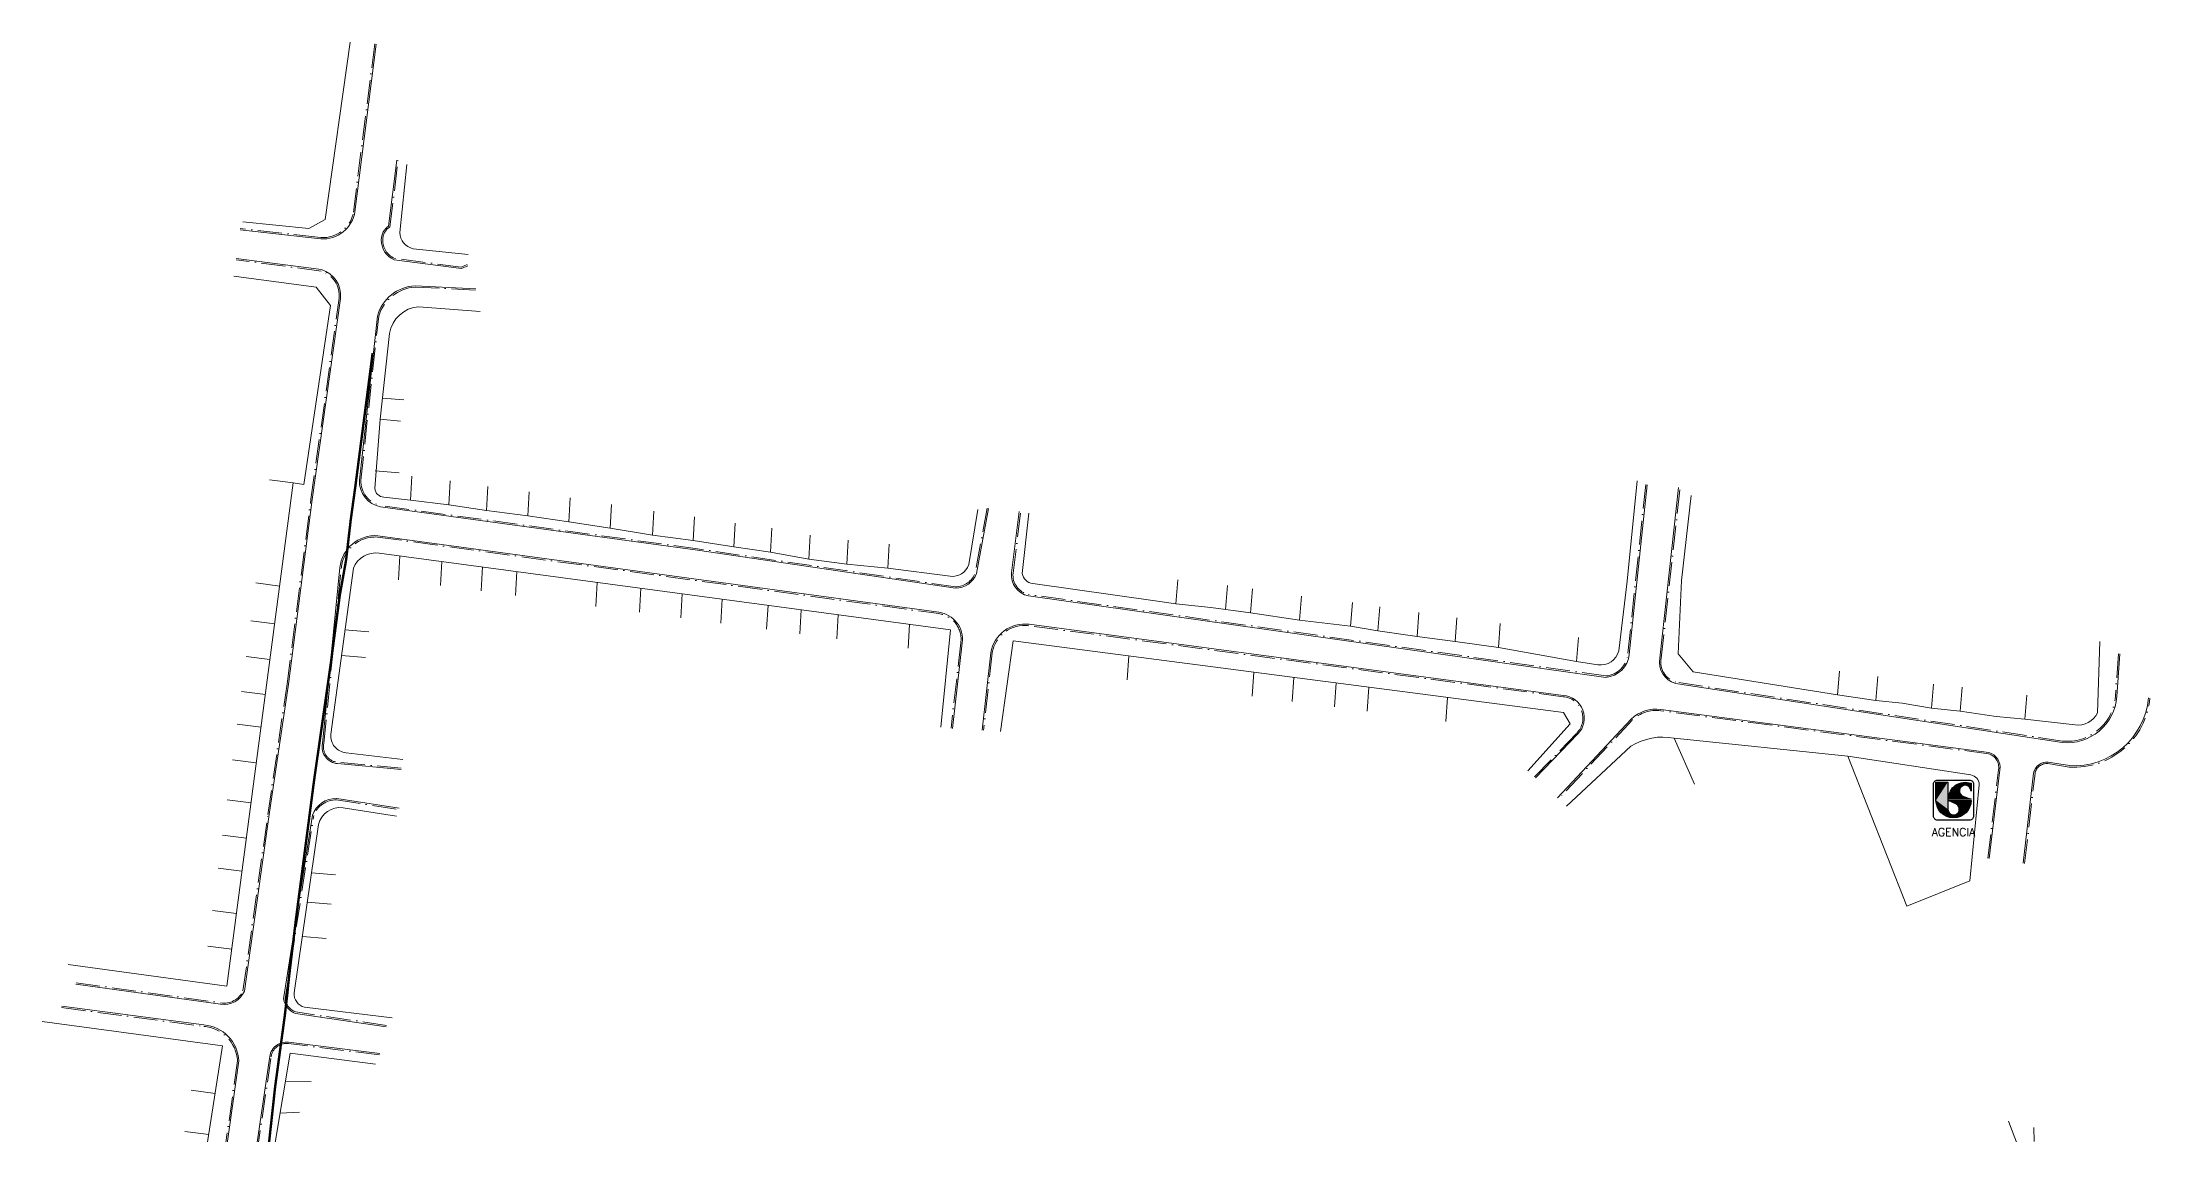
# Model space of a CAD drawing. Extents: x 359101 to 359770, y 7352318 to 7353133.
# Drawn here: x 359244 to 359770, y 7352860 to 7353133 of the extents above; entities that cross this region are included whole.
import ezdxf
from ezdxf.enums import TextEntityAlignment as Align

# ---------------------------------------------------------------- set-up
doc = ezdxf.new("R2010")
doc.units = 0
doc.header["$LTSCALE"] = 2.5
doc.linetypes.add('AVT-LIN-GUIA DE RUA', pattern=[1.44, 0.96, -0.24, 0, -0.24])
for name, color, linetype in [('ATRIBUTO', 7, 'Continuous'), ('LIN - REDE 600 - PLUVIAL', 24, 'Continuous'), ('SIMBOLOS', 2, 'Continuous')]:
    doc.layers.add(name, color=color, linetype=linetype)
for name, color, linetype, lineweight, true_color in [('AVT-LT-URB-DIVISA TERRENO OU AL PREDIAL', 7, 'Continuous', 13, 0x5c5c5c), ('AVT-LT-VIA-GUIA', 7, 'AVT-LIN-GUIA DE RUA', 15, 0x6e6e6e), ('AVT-LT-VIA-SARJETA', 7, 'Continuous', 0, 0xa6a6a6)]:
    doc.layers.add(name, color=color, linetype=linetype, lineweight=lineweight, true_color=true_color)
doc.styles.add('SABESP', font='ROMANS.shx', dxfattribs={"height": 2})

# ---------------------------------------------------------------- blocks, each defined once
blk = doc.blocks.new('*U64')
at = {"layer": 'SIMBOLOS', "color": 150, "linetype": 'Continuous'}
for points in [[(-4.38, -0.07), (-1.46, 4.45), (-4.38, 4.45)], [(-1.46, 4.45), (-4.38, -0.07), (-1.46, -2.26)], [(-1.21, 0.94), (-1.27, 0.27), (2.48, 0.87)], [(2.48, 0.87), (-1.27, 0.27), (4.38, 0.27)], [(-1.05, 1.59), (-1.21, 0.94), (1.63, 1.58)], [(1.63, 1.58), (-1.21, 0.94), (1.85, 1.27)], [(1.85, 1.27), (-1.21, 0.94), (2.14, 1.03)], [(2.14, 1.03), (-1.21, 0.94), (2.48, 0.87)], [(-0.79, 2.21), (-1.05, 1.59), (1.5, 1.93)], [(1.5, 1.93), (-1.05, 1.59), (1.63, 1.58)], [(-0.43, 2.78), (-0.79, 2.21), (1.52, 2.68)], [(1.52, 2.68), (-0.79, 2.21), (1.46, 2.31)], [(1.46, 2.31), (-0.79, 2.21), (1.5, 1.93)], [(0.01, 3.28), (-0.43, 2.78), (1.68, 3.03)], [(1.68, 3.03), (-0.43, 2.78), (1.52, 2.68)], [(0.53, 3.7), (0.01, 3.28), (2.57, 3.68)], [(2.57, 3.68), (0.01, 3.28), (2.22, 3.54)], [(2.22, 3.54), (0.01, 3.28), (1.91, 3.32)], [(1.91, 3.32), (0.01, 3.28), (1.68, 3.03)], [(1.11, 4.04), (0.53, 3.7), (2.94, 3.72)], [(2.94, 3.72), (0.53, 3.7), (2.57, 3.68)], [(1.74, 4.28), (1.11, 4.04), (4.38, 4.19)], [(4.38, 4.19), (1.11, 4.04), (2.94, 3.72)], [(2.4, 4.42), (1.74, 4.28), (3.73, 4.37)], [(3.73, 4.37), (1.74, 4.28), (4.38, 4.19)], [(3.07, 4.45), (2.4, 4.42), (3.73, 4.37)], [(4.38, 4.19), (2.94, 3.72), (3.32, 3.67)], [(4.38, 4.19), (3.32, 3.67), (3.66, 3.52)], [(4.38, 4.19), (3.66, 3.52), (3.96, 3.29)], [(4.38, 4.19), (3.96, 3.29), (4.19, 2.99)], [(4.38, 4.19), (4.19, 2.99), (4.33, 2.64)], [(4.38, 4.19), (4.33, 2.64), (4.38, 2.26)], [(-4.38, -0.07), (-4.33, -0.76), (-1.46, -2.26)], [(-4.33, -0.76), (-4.17, -1.43), (-1.46, -2.26)], [(-4.17, -1.43), (-3.9, -2.06), (-1.46, -2.26)], [(-3.9, -2.06), (-3.54, -2.65), (-1.46, -2.26)], [(-1.46, -2.26), (-3.54, -2.65), (-1.41, -2.65)], [(-3.54, -2.65), (-3.1, -3.17), (-1.41, -2.65)], [(-1.41, -2.65), (-3.1, -3.17), (-1.26, -3.01)], [(-1.26, -3.01), (-3.1, -3.17), (-1.01, -3.31)], [(-3.1, -3.17), (-2.57, -3.62), (-1.01, -3.31)], [(-1.01, -3.31), (-2.57, -3.62), (-0.7, -3.54)], [(-0.7, -3.54), (-2.57, -3.62), (-0.34, -3.68)], [(-2.57, -3.62), (-1.99, -3.98), (-0.34, -3.68)], [(-0.34, -3.68), (-1.99, -3.98), (0.05, -3.72)], [(0.05, -3.72), (-1.99, -3.98), (1.99, -3.98)], [(-1.99, -3.98), (-1.35, -4.24), (1.99, -3.98)], [(1.99, -3.98), (-1.35, -4.24), (1.35, -4.24)], [(-1.35, -4.24), (-0.69, -4.4), (1.35, -4.24)], [(4.33, -0.76), (4.38, -0.07), (-1.27, -0.07)], [(-1.27, -0.07), (0.61, -0.94), (4.33, -0.76)], [(1.35, -4.24), (-0.69, -4.4), (0.69, -4.4)], [(-0.69, -4.4), (0, -4.45), (0.69, -4.4)], [(0.43, -3.66), (0.05, -3.72), (1.99, -3.98)], [(0.79, -3.49), (0.43, -3.66), (2.57, -3.62)], [(2.57, -3.62), (0.43, -3.66), (1.99, -3.98)], [(4.33, -0.76), (0.61, -0.94), (4.17, -1.43)], [(0.61, -0.94), (0.94, -1.15), (4.17, -1.43)], [(1.08, -3.24), (0.79, -3.49), (2.57, -3.62)], [(0.94, -1.15), (1.2, -1.43), (4.17, -1.43)], [(1.3, -2.92), (1.08, -3.24), (3.1, -3.17)], [(3.1, -3.17), (1.08, -3.24), (2.57, -3.62)], [(1.2, -1.43), (1.38, -1.78), (3.9, -2.06)], [(4.17, -1.43), (1.2, -1.43), (3.9, -2.06)], [(1.43, -2.55), (1.3, -2.92), (3.54, -2.65)], [(3.54, -2.65), (1.3, -2.92), (3.1, -3.17)], [(1.38, -1.78), (1.46, -2.16), (3.9, -2.06)], [(1.46, -2.16), (1.43, -2.55), (3.54, -2.65)], [(3.9, -2.06), (1.46, -2.16), (3.54, -2.65)]]:
    blk.add_solid(points, dxfattribs=at)
blk = doc.blocks.new('SBC056')
at = {"layer": 'SIMBOLOS', "color": 150}
for points in [[(-4, 5), (4, 5, -0.414214), (5, 4), (5, -4, -0.414214), (4, -5), (-4, -5, -0.414214), (-5, -4), (-5, 4, -0.414214)], [(-4.38, 4.45), (-1.46, 4.45), (-1.46, -2.26, 1.827962), (0.61, -0.94), (-1.27, -0.07), (4.38, -0.07, -1), (-4.38, -0.07)], [(4.38, 2.26, 1.970818), (2.48, 0.87), (4.38, 0.27), (-1.27, 0.27, -0.522877), (4.38, 4.19)]]:
    blk.add_lwpolyline(points, format="xyb", close=True, dxfattribs=at)
at = {"layer": 'SIMBOLOS', "color": 150, "linetype": 'Continuous'}
blk.add_blockref('*U64', (0, 0), dxfattribs=at)
at = {"layer": 'ATRIBUTO', "style": 'SABESP', "flags": 1}
blk.add_attdef('CODIGO', text='', height=1, dxfattribs=at).set_placement((0, 0), align=Align.MIDDLE)
at = {"layer": 'SIMBOLOS', "color": 150, "style": 'SABESP'}
blk.add_text('AGENCIA', height=2, dxfattribs=at).set_placement((0, -8), align=Align.MIDDLE_CENTER)
blk.add_attdef('NOME', text='', height=2, dxfattribs=at).set_placement((0, -12), align=Align.MIDDLE)

msp = doc.modelspace()

# ---------------------------------------------------------------- linework, layer by layer
at = {"layer": 'AVT-LT-URB-DIVISA TERRENO OU AL PREDIAL', "flags": 128}
for points in [[(359293.84, 7353088.15), (359310.32, 7353086.53), (359314.44, 7353088.72), (359320.62, 7353133.09)], [(359250.19, 7352902.45), (359289.82, 7352897.03), (359306.45, 7353022.88), (359309.05, 7353022.51), (359315.74, 7353067.22), (359312.17, 7353071.79), (359291.59, 7353074.56)], [(359468.29, 7352961.79), (359470.75, 7352986.12)], [(359614.98, 7352950.91), (359625.61, 7352962.65), (359623.92, 7352965.46), (359486.38, 7352983.36), (359483.17, 7352960.72)], [(359651.6, 7352959.05), (359656.71, 7352947.57)], [(359694.98, 7352954.57), (359709.76, 7352917.05)], [(359327.01, 7352877.56), (359305.7, 7352880.27), (359298, 7352834.57)], [(359737.64, 7352856.7), (359735.16, 7352863.24)], [(359741.59, 7352858.19), (359741.53, 7352861.66)]]:
    msp.add_lwpolyline(points, dxfattribs=at)
for points in [[(359334.84, 7353102.49), (359333.05, 7353085.48, 0.351546), (359336.4, 7353081.44), (359350.15, 7353079.99)], [(359353.17, 7353065.73), (359337.81, 7353066.93, 0.348438), (359330.52, 7353060.23), (359328.12, 7353038.79), (359326.83, 7353021.47, 0.388494), (359329.09, 7353019.3), (359335.72, 7353018.59), (359345.34, 7353017.39), (359354.7, 7353016.01), (359365.06, 7353014.63), (359375.28, 7353013.14), (359385.65, 7353011.52), (359396.2, 7353009.78), (359406.4, 7353008.44), (359416.54, 7353006.85), (359425.74, 7353005.56), (359435.3, 7353003.81), (359444.77, 7353002.53), (359455.01, 7353001.53), (359470.62, 7352999.53, 0.35821), (359475.26, 7353002.43), (359477.56, 7353016.22)], [(359490.3, 7353015.28), (359488.63, 7353000.19, 0.325872), (359491.26, 7352997.7), (359521.84, 7352993.37), (359527.07, 7352992.64), (359535.77, 7352991.68), (359545.73, 7352990.4), (359557.95, 7352988.58), (359570.71, 7352987.01), (359577.52, 7352985.88), (359587.32, 7352984.48), (359596.82, 7352983.18), (359607.65, 7352981.72), (359627.2, 7352978.2), (359632.53, 7352977.4, 0.385873), (359637.76, 7352980.86), (359639.84, 7352998.28), (359642.32, 7353023.41)], [(359655.81, 7353019.72), (359653.47, 7352998.45), (359652.57, 7352980.15), (359656.36, 7352975.6), (359692.41, 7352969.84), (359702.02, 7352968.49), (359708.56, 7352967.77), (359715.95, 7352966.58), (359723.07, 7352965.78), (359732.11, 7352964.49), (359739.24, 7352963.79), (359751.8, 7352962.37, 0.318974), (359757.4, 7352965.34), (359758.01, 7352983.18)], [(359470.75, 7352986.12), (359327.92, 7353005.32, 0.343149), (359321.46, 7353001.55), (359315.81, 7352960.02, 0.414333), (359319.68, 7352955.39), (359333.81, 7352953.73)], [(359694.98, 7352954.57), (359651.6, 7352959.05, 0.189228), (359640.79, 7352957.03), (359624.65, 7352942.05)], [(359694.98, 7352954.57), (359725.73, 7352949.85, -0.365738), (359727.87, 7352947.4), (359725.47, 7352923.41), (359709.76, 7352917.05)], [(359332.26, 7352939.53), (359318.9, 7352941.66, 0.380264), (359312.71, 7352937.45), (359306.69, 7352895.36, 0.392653), (359309.28, 7352891.8), (359331.15, 7352889.15)]]:
    msp.add_lwpolyline(points, format="xyb", dxfattribs=at)
at = {"layer": 'AVT-LT-URB-DIVISA TERRENO OU AL PREDIAL', "ltscale": 2.5}
for points in [[(359328.71, 7353044.08), (359334.04, 7353043.62)], [(359328.12, 7353038.79), (359333.24, 7353038.34)], [(359306.45, 7353022.88), (359300.5, 7353023.64)], [(359326.94, 7353025.91), (359332.92, 7353025.38)], [(359336.07, 7353024.58), (359335.72, 7353018.59)], [(359345.69, 7353023.38), (359345.34, 7353017.39)], [(359355.05, 7353022), (359354.7, 7353016.01)], [(359365.41, 7353020.62), (359365.06, 7353014.63)], [(359375.63, 7353019.13), (359375.28, 7353013.14)], [(359385.99, 7353017.51), (359385.65, 7353011.52)], [(359396.55, 7353015.77), (359396.2, 7353009.78)], [(359406.75, 7353014.43), (359406.4, 7353008.44)], [(359416.89, 7353012.84), (359416.54, 7353006.85)], [(359426.08, 7353011.55), (359425.74, 7353005.56)], [(359435.65, 7353009.8), (359435.3, 7353003.81)], [(359445.12, 7353008.52), (359444.77, 7353002.53)], [(359455.36, 7353007.52), (359455.01, 7353001.53)], [(359333.08, 7353004.63), (359332.73, 7352998.64)], [(359343.57, 7353003.22), (359343.22, 7352997.23)], [(359353.74, 7353001.85), (359353.39, 7352995.86)], [(359303.05, 7352997.09), (359297.09, 7352997.85)], [(359362.32, 7353000.7), (359361.97, 7352994.71)], [(359382.42, 7352997.99), (359382.08, 7352992)], [(359393.29, 7352996.53), (359392.94, 7352990.54)], [(359527.07, 7352992.64), (359527.54, 7352998.62)], [(359539.45, 7352991.2), (359539.93, 7352997.18)], [(359545.73, 7352990.4), (359546.21, 7352996.38)], [(359403.65, 7352995.14), (359403.3, 7352989.15)], [(359413.64, 7352993.8), (359413.29, 7352987.81)], [(359425.1, 7352992.26), (359424.75, 7352986.27)], [(359433.42, 7352991.14), (359433.07, 7352985.15)], [(359557.95, 7352988.58), (359558.43, 7352994.56)], [(359570.71, 7352987.01), (359571.18, 7352993)], [(359577.52, 7352985.88), (359577.99, 7352991.86)], [(359301.79, 7352987.62), (359295.84, 7352988.37)], [(359319.36, 7352986.17), (359325.34, 7352985.64)], [(359442.62, 7352989.9), (359442.27, 7352983.91)], [(359460.48, 7352987.5), (359460.14, 7352981.51)], [(359587.32, 7352984.48), (359587.79, 7352990.47)], [(359596.82, 7352983.18), (359597.3, 7352989.17)], [(359607.65, 7352981.72), (359608.12, 7352987.7)], [(359627.2, 7352978.2), (359627.68, 7352984.18)], [(359300.61, 7352978.7), (359294.66, 7352979.45)], [(359318.49, 7352979.74), (359324.47, 7352979.22)], [(359515.28, 7352979.6), (359514.85, 7352973.61)], [(359546.52, 7352975.53), (359546.09, 7352969.55)], [(359692.41, 7352969.84), (359692.89, 7352975.82)], [(359299.46, 7352969.95), (359293.51, 7352970.71)], [(359556.51, 7352974.23), (359556.08, 7352968.24)], [(359567.09, 7352972.85), (359566.67, 7352966.87)], [(359575.29, 7352971.79), (359574.86, 7352965.8)], [(359702.02, 7352968.49), (359702.49, 7352974.47)], [(359715.95, 7352966.58), (359716.43, 7352972.57)], [(359723.07, 7352965.78), (359723.55, 7352971.76)], [(359739.24, 7352963.79), (359739.71, 7352969.78)], [(359594.98, 7352969.22), (359594.56, 7352963.24)], [(359298.38, 7352961.8), (359292.43, 7352962.55)], [(359297.2, 7352952.84), (359291.25, 7352953.59)], [(359295.88, 7352942.86), (359289.93, 7352943.61)], [(359294.72, 7352934.05), (359288.76, 7352934.81)], [(359293.62, 7352925.79), (359287.67, 7352926.54)], [(359310.99, 7352925.4), (359316.97, 7352924.87)], [(359309.94, 7352918.07), (359315.92, 7352917.55)], [(359292.23, 7352915.21), (359286.27, 7352915.96)], [(359291.05, 7352906.31), (359285.1, 7352907.06)], [(359308.71, 7352909.46), (359314.68, 7352908.93)], [(359304.52, 7352873.27), (359310.88, 7352873.15)], [(359303.18, 7352865.31), (359308.02, 7352865.48)]]:
    msp.add_lwpolyline(points, dxfattribs=at)
at = {"layer": 'AVT-LT-URB-DIVISA TERRENO OU AL PREDIAL', "elevation": 1.84, "flags": 128}
msp.add_lwpolyline([(359281.87, 7352837.77), (359288.75, 7352882.12), (359243.67, 7352888.2)], dxfattribs=at)
at = {"layer": 'AVT-LT-URB-DIVISA TERRENO OU AL PREDIAL', "ltscale": 2.5, "elevation": 1.84}
for points in [[(359286.91, 7352870.23), (359280.95, 7352870.99)], [(359285.31, 7352859.94), (359279.36, 7352860.69)]]:
    msp.add_lwpolyline(points, dxfattribs=at)
at = {"layer": 'AVT-LT-VIA-GUIA', "ltscale": 2.5}
for points in [[(359326.8, 7353132.64), (359321.39, 7353090.09, -0.389711), (359312.58, 7353084.32), (359293.2, 7353086.49)], [(359349.93, 7353077.48), (359348.44, 7353076.82), (359331.73, 7353079.03, -0.30669), (359328.79, 7353083.69, -0.260553), (359330.61, 7353086.89), (359332.63, 7353103.55)], [(359310.85, 7353018.79), (359317.9, 7353069.05, 0.35924), (359313.42, 7353075.85), (359292.14, 7353078.67)], [(359479.86, 7353016.55), (359476.9, 7353000.35, -0.309394), (359471.98, 7352996.88), (359407.49, 7353006.38), (359328.33, 7353017.21, -0.363198), (359323.3, 7353023.55), (359327.8, 7353064.55, -0.317658), (359336.89, 7353071.83), (359352.05, 7353071.08)], [(359644.51, 7353022.45), (359640.02, 7352980.02, -0.356741), (359634.53, 7352974.59), (359490.23, 7352994.97, -0.383712), (359486.35, 7353000.32), (359488.26, 7353015.69)], [(359252.16, 7352897.87), (359288.28, 7352892.86, 0.349222), (359293.87, 7352895.9), (359300.1, 7352939.99), (359304.88, 7352972.62), (359310.85, 7353018.79)], [(359762.63, 7352980.15), (359761.89, 7352969.47, -0.420554), (359748.63, 7352958.31), (359651.97, 7352973.05, -0.383282), (359648.37, 7352979.01), (359653.04, 7353021.71)], [(359333.4, 7352951.53), (359317.52, 7352953.01, -0.445018), (359314.05, 7352957.67), (359318.45, 7353001.65, -0.40431), (359327.51, 7353009.33), (359467.77, 7352990.18, -0.414951), (359473.29, 7352982.91), (359470.85, 7352961.54)], [(359616.69, 7352949.34), (359627.28, 7352960.33, 0.634985), (359623.82, 7352969.4), (359490.33, 7352987.17, 0.405792), (359481.14, 7352980.35), (359478.98, 7352961.03)], [(359730, 7352929.03), (359732.69, 7352951.16, 0.371672), (359730.19, 7352955.14), (359648.23, 7352965.91, 0.228647), (359641.09, 7352963.55), (359622.69, 7352943.85)], [(359739.2, 7352927.72), (359741.79, 7352950.24, -0.385404), (359745.03, 7352952.7), (359750.36, 7352951.83, 0.406305), (359770.49, 7352969.07, -4.551372)], [(359329.72, 7352887.23), (359307.05, 7352890.57, -0.271249), (359304.38, 7352893.82), (359311.56, 7352939.71, -0.321139), (359317.24, 7352943.62, -0.000458)], [(359248.53, 7352891.66), (359284.05, 7352886.98, -0.377568), (359292.5, 7352878.34), (359286.05, 7352832.83, -0.346302), (359280.04, 7352828.81), (359252.14, 7352833.39)], [(359328.03, 7352879.86), (359305.21, 7352882.68, 0.439413), (359300.85, 7352878.95), (359295.14, 7352840.4), (359294.57, 7352827.03, 0.298508), (359295.36, 7352825.54), (359300.9, 7352825.06)]]:
    msp.add_lwpolyline(points, format="xyb", dxfattribs=at)
msp.add_lwpolyline([(359317.24, 7352943.62), (359332.81, 7352941.19)], dxfattribs=at)
at = {"layer": 'AVT-LT-VIA-SARJETA', "ltscale": 2.5}
for points in [[(359327.15, 7353132.59), (359321.73, 7353090.02, -0.390147), (359312.53, 7353083.97), (359293.16, 7353086.14)], [(359350.07, 7353077.15), (359348.49, 7353076.46), (359331.63, 7353078.69, -0.309084), (359328.44, 7353083.69, -0.249098), (359330.28, 7353087.1), (359332.28, 7353103.59)], [(359311.2, 7353018.74), (359318.24, 7353069, 0.36072), (359313.5, 7353076.2), (359292.19, 7353079.01)], [(359480.21, 7353016.49), (359477.24, 7353000.26, -0.312284), (359471.95, 7352996.53), (359407.44, 7353006.03), (359328.27, 7353016.86, -0.364336), (359322.95, 7353023.57), (359327.45, 7353064.61, -0.318964), (359336.89, 7353072.18), (359352.07, 7353071.43)], [(359644.86, 7353022.42), (359640.37, 7352979.98, -0.358572), (359634.52, 7352974.24), (359490.17, 7352994.62, -0.384566), (359486, 7353000.36), (359487.91, 7353015.74)], [(359252.12, 7352897.52), (359288.23, 7352892.52, 0.351285), (359294.21, 7352895.81), (359300.45, 7352939.94), (359305.23, 7352972.58), (359311.2, 7353018.74)], [(359762.98, 7352980.12), (359762.24, 7352969.44, -0.420808), (359748.59, 7352957.97), (359651.89, 7352972.71, -0.383872), (359648.03, 7352979.06), (359652.69, 7353021.75)], [(359333.37, 7352951.18), (359317.49, 7352952.67, -0.443796), (359313.7, 7352957.72), (359318.1, 7353001.68, -0.404715), (359327.55, 7353009.67), (359467.82, 7352990.53, -0.414763), (359473.64, 7352982.87), (359471.2, 7352961.5)], [(359616.94, 7352949.1), (359627.53, 7352960.09, 0.634357), (359623.86, 7352969.75), (359490.38, 7352987.51, 0.406091), (359480.8, 7352980.39), (359478.63, 7352961.06)], [(359730.35, 7352928.99), (359733.03, 7352951.12, 0.373455), (359730.26, 7352955.48), (359648.27, 7352966.25, 0.228911), (359640.84, 7352963.79), (359622.43, 7352944.09)], [(359738.85, 7352927.76), (359741.44, 7352950.29, -0.387667), (359745.08, 7352953.05), (359750.4, 7352952.17, 0.406033), (359770.15, 7352969.1, 0.406033)], [(359329.67, 7352886.88), (359306.96, 7352890.23, -0.276814), (359304.03, 7352893.82), (359311.22, 7352939.79, -0.32263), (359317.25, 7352943.97, -0.32263)], [(359248.58, 7352892), (359284.09, 7352887.32, -0.378296), (359292.85, 7352878.32), (359286.39, 7352832.75, -0.348386), (359279.99, 7352828.46), (359252.08, 7352833.05)], [(359328.07, 7352880.21), (359305.25, 7352883.03, 0.438041), (359300.5, 7352878.98), (359294.8, 7352840.43), (359294.22, 7352827.05, 0.308395), (359295.26, 7352825.2), (359300.87, 7352824.71)]]:
    msp.add_lwpolyline(points, format="xyb", dxfattribs=at)
msp.add_lwpolyline([(359317.3, 7352943.96), (359332.87, 7352941.54)], dxfattribs=at)
at = {"layer": 'LIN - REDE 600 - PLUVIAL', "const_width": 0.6}
msp.add_lwpolyline([(359299.46, 7352849.47), (359301.89, 7352871.76), (359304.31, 7352889.61), (359304.97, 7352895.33), (359305.37, 7352899.31), (359307.09, 7352913.67), (359311.71, 7352949.03), (359315.82, 7352977.78), (359318.06, 7352994.75), (359319.64, 7353003.61), (359320.79, 7353013.56), (359321.93, 7353021.83), (359326.27, 7353055.32)], dxfattribs=at)

# ---------------------------------------------------------------- block references
at = {"layer": 'SIMBOLOS'}
msp.add_blockref('SBC056', (359721.42, 7352943.56), dxfattribs=at)

doc.saveas('drawing.dxf')
